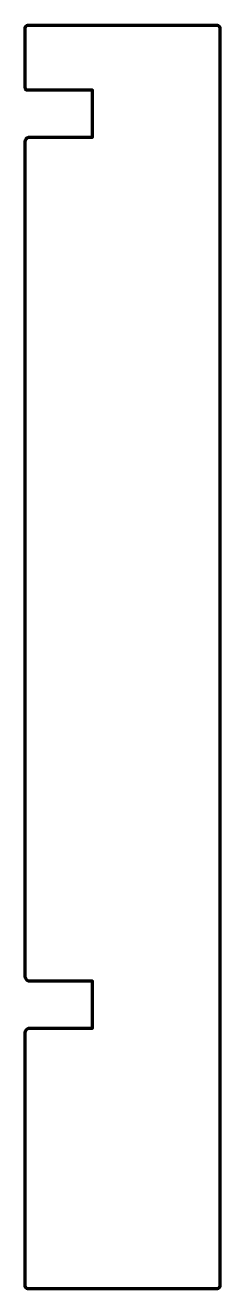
# Model space of a CAD drawing. Header units: inches. Extents: x 22.5 to 25.5, y -33.7 to -14.3.
import ezdxf

# ---------------------------------------------------------------- set-up
doc = ezdxf.new("R2010")
doc.units = ezdxf.units.IN
doc.header["$MEASUREMENT"] = 0
doc.layers.add('Outline', color=7, linetype='Continuous', lineweight=0)

msp = doc.modelspace()

# ---------------------------------------------------------------- linework, layer by layer
at = {"layer": 'Outline', "color": 18, "lineweight": 211, "true_color": 0x000000}
msp.add_open_spline([(25.497, -33.674), (25.497, -33.674), (25.497, -14.318), (25.497, -14.318), (25.497, -14.297), (25.479, -14.279), (25.457, -14.279), (25.457, -14.279), (22.536, -14.279), (22.536, -14.279), (22.514, -14.279), (22.497, -14.297), (22.497, -14.318), (22.497, -14.318), (22.497, -15.242), (22.497, -15.242), (22.497, -15.258), (22.506, -15.271), (22.519, -15.278), (22.519, -15.278), (23.532, -15.278), (23.532, -15.278), (23.532, -15.278), (23.532, -15.282), (23.532, -15.282), (23.532, -15.282), (23.532, -15.994), (23.532, -15.994), (23.532, -15.994), (23.532, -15.998), (23.532, -15.998), (23.532, -15.998), (22.551, -15.998), (22.551, -15.998), (22.519, -16.008), (22.497, -16.038), (22.497, -16.073), (22.497, -16.073), (22.497, -28.908), (22.497, -28.908), (22.497, -28.942), (22.519, -28.972), (22.551, -28.982), (22.551, -28.982), (23.532, -28.982), (23.532, -28.982), (23.532, -28.982), (23.532, -28.986), (23.532, -28.986), (23.532, -28.986), (23.532, -29.699), (23.532, -29.699), (23.532, -29.699), (23.532, -29.703), (23.532, -29.703), (23.532, -29.703), (22.551, -29.703), (22.551, -29.703), (22.52, -29.713), (22.497, -29.743), (22.497, -29.778), (22.497, -29.778), (22.497, -33.674), (22.497, -33.674), (22.497, -33.695), (22.514, -33.713), (22.536, -33.713), (22.536, -33.713), (25.457, -33.713), (25.457, -33.713), (25.479, -33.713), (25.497, -33.695), (25.497, -33.674)], degree=3, knots=[0, 0, 0, 0, 1, 1, 1, 2, 2, 2, 3, 3, 3, 4, 4, 4, 5, 5, 5, 6, 6, 6, 7, 7, 7, 8, 8, 8, 9, 9, 9, 10, 10, 10, 11, 11, 11, 12, 12, 12, 13, 13, 13, 14, 14, 14, 15, 15, 15, 16, 16, 16, 17, 17, 17, 18, 18, 18, 19, 19, 19, 20, 20, 20, 21, 21, 21, 22, 22, 22, 23, 23, 23, 24, 24, 24, 24], dxfattribs=at)

doc.saveas('drawing.dxf')
